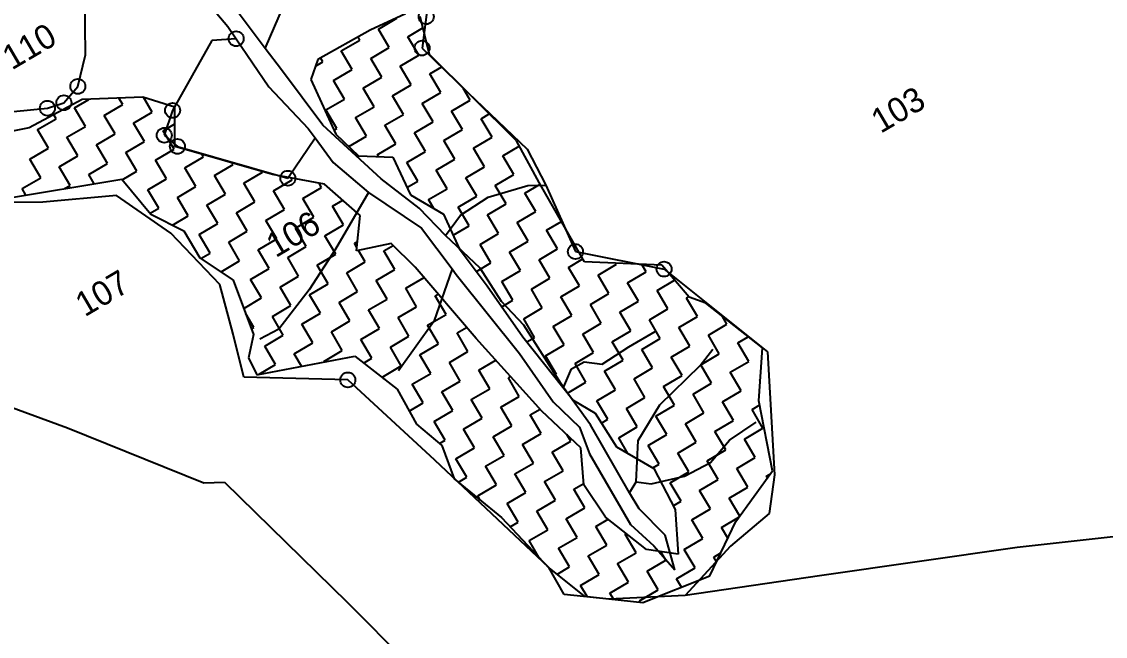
# Model space of a CAD drawing. Header units: metres. Extents: x 323072 to 326760, y 1835335 to 1837601.
# Drawn here: x 325414 to 326233, y 1836042 to 1836507 of the extents above; entities that cross this region are included whole.
import ezdxf

# ---------------------------------------------------------------- set-up
doc = ezdxf.new("R2010")
doc.units = ezdxf.units.M
doc.header["$LTSCALE"] = 0.3
for name, color, linetype in [('LINE_WATER', 4, 'Continuous'), ('POLY_HATCH', 12, 'Continuous'), ('POLY_PARCEL', 6, 'Continuous'), ('POLY_WATER', 4, 'Continuous'), ('SYM_STONE', 1, 'Continuous'), ('TEXT_PARCEL', 7, 'Continuous')]:
    doc.layers.add(name, color=color, linetype=linetype)
doc.styles.add('TEXT_MAP', font='')
doc.styles.get('TEXT_MAP').set_extended_font_data('Kruti Dev 050')

msp = doc.modelspace()

# ---------------------------------------------------------------- linework, layer by layer
at = {"layer": 'LINE_WATER'}
for p, q in [((325676.11, 1836377.53), (325651.19, 1836334.63)), ((325766.76, 1836373.97), (325796.62, 1836382.77)), ((325796.62, 1836382.77), (325810.27, 1836383.05)), ((325745.75, 1836360.4), (325766.76, 1836373.97)), ((325734.44, 1836345.12), (325745.75, 1836360.4)), ((325651.19, 1836334.63), (325631.25, 1836303.91)), ((325739.45, 1836319.71), (325725.62, 1836279.95)), ((325631.25, 1836303.91), (325608.43, 1836274.24)), ((325725.62, 1836279.95), (325698.96, 1836242.78)), ((325608.43, 1836274.24), (325594.16, 1836266.6)), ((325873.04, 1836260.84), (325893.03, 1836272.35)), ((325852.96, 1836247.78), (325873.04, 1836260.84)), ((325926.92, 1836246.72), (325936.42, 1836259.06)), ((325823.57, 1836230.13), (325829.72, 1836244.36)), ((325829.72, 1836244.36), (325839.23, 1836249.45)), ((325839.23, 1836249.45), (325852.96, 1836247.78)), ((325896.56, 1836217.12), (325926.92, 1836246.72)), ((325880.12, 1836190.21), (325896.56, 1836217.12)), ((325949.1, 1836190.3), (325969.33, 1836203.95)), ((325878.58, 1836158.82), (325880.12, 1836190.21)), ((325934.67, 1836173.57), (325949.1, 1836190.3)), ((325914.99, 1836163.25), (325934.67, 1836173.57)), ((325889.87, 1836157.47), (325914.99, 1836163.25)), ((325873.41, 1836150.49), (325878.58, 1836158.82)), ((325878.58, 1836158.82), (325889.87, 1836157.47))]:
    msp.add_line(p, q, dxfattribs=at)
at = {"layer": 'POLY_HATCH'}
for p, q in [((325704.06, 1836512.58), (325677.41, 1836500.19)), ((325722.23, 1836481.69), (325715.21, 1836510.38)), ((325677.41, 1836500.19), (325637.88, 1836478.04)), ((325787.99, 1836416.42), (325722.23, 1836481.69)), ((325637.88, 1836478.04), (325632.57, 1836462.87)), ((325632.57, 1836462.87), (325651.45, 1836421.46)), ((325505.74, 1836449.55), (325459.76, 1836447.68)), ((325529.94, 1836441.91), (325505.74, 1836449.55)), ((325459.76, 1836447.68), (325419.76, 1836426.34)), ((325529.83, 1836412.3), (325529.94, 1836441.91)), ((325419.76, 1836426.34), (325388.47, 1836419.97)), ((325651.45, 1836421.46), (325668.62, 1836405.3)), ((325805.34, 1836385.05), (325787.99, 1836416.42)), ((325603.6, 1836391.13), (325529.83, 1836412.3)), ((325668.62, 1836405.3), (325694.5, 1836404.11)), ((325694.5, 1836404.11), (325707.84, 1836375.85)), ((325398.88, 1836372.48), (325489.64, 1836387.57)), ((325489.64, 1836387.57), (325511.73, 1836361.17)), ((325643.02, 1836383.68), (325603.6, 1836391.13)), ((325669.99, 1836360.15), (325643.02, 1836383.68)), ((325839.43, 1836325.23), (325805.34, 1836385.05)), ((325707.84, 1836375.85), (325732.95, 1836361.07)), ((325511.73, 1836361.17), (325536.7, 1836348.5)), ((325667.16, 1836333.32), (325669.99, 1836360.15)), ((325732.95, 1836361.07), (325744.85, 1836335.25)), ((325536.7, 1836348.5), (325548.65, 1836328.18)), ((325693.42, 1836338.92), (325667.16, 1836333.32)), ((325711.55, 1836321.14), (325693.42, 1836338.92)), ((325744.85, 1836335.25), (325765.8, 1836307.09)), ((325548.65, 1836328.18), (325573.91, 1836311.3)), ((325757.51, 1836267.2), (325711.55, 1836321.14)), ((325897.99, 1836322.47), (325839.43, 1836325.23)), ((325918.65, 1836298.51), (325897.99, 1836322.47)), ((325573.91, 1836311.3), (325589.39, 1836270.08)), ((325765.8, 1836307.09), (325792.96, 1836268.35)), ((325931.23, 1836293.87), (325918.65, 1836298.51)), ((325974.13, 1836260.02), (325931.23, 1836293.87)), ((325589.39, 1836270.08), (325585.51, 1836252.48)), ((325807.34, 1836212.26), (325757.51, 1836267.2)), ((325792.96, 1836268.35), (325830.88, 1836220.63)), ((325585.51, 1836252.48), (325591.87, 1836239.81)), ((325591.87, 1836239.81), (325665.79, 1836253.74)), ((325665.79, 1836253.74), (325697.93, 1836228.88)), ((325971.34, 1836220.09), (325974.13, 1836260.02)), ((325697.93, 1836228.88), (325712.42, 1836202.38)), ((325830.88, 1836220.63), (325847.62, 1836210.78)), ((325981.7, 1836167.1), (325971.34, 1836220.09)), ((325836.7, 1836184.67), (325807.34, 1836212.26)), ((325847.62, 1836210.78), (325863.73, 1836185.25)), ((325712.42, 1836202.38), (325731.69, 1836186.37)), ((325731.69, 1836186.37), (325741.01, 1836161.21)), ((325839.04, 1836156.5), (325836.7, 1836184.67)), ((325863.73, 1836185.25), (325891.9, 1836168.99)), ((325891.9, 1836168.99), (325907.97, 1836137.96)), ((325953.84, 1836128.83), (325981.7, 1836167.1)), ((325741.01, 1836161.21), (325776.83, 1836131.95)), ((325855.48, 1836132.25), (325839.04, 1836156.5)), ((325907.97, 1836137.96), (325910.25, 1836104.29)), ((325776.83, 1836131.95), (325812.41, 1836093.79)), ((325886.33, 1836107.72), (325855.48, 1836132.25)), ((325934.21, 1836087.74), (325953.84, 1836128.83)), ((325910.25, 1836104.29), (325886.33, 1836107.72)), ((325812.41, 1836093.79), (325839.24, 1836072.37)), ((325883.54, 1836067.79), (325934.21, 1836087.74)), ((325839.24, 1836072.37), (325883.54, 1836067.79))]:
    msp.add_line(p, q, dxfattribs=at)
at = {"layer": 'POLY_HATCH', "linetype": 'Continuous'}
for p, q in [((325683.69, 1836500.99), (325697.74, 1836509.24)), ((325691.95, 1836486.94), (325683.69, 1836500.99)), ((325705.99, 1836495.2), (325717.3, 1836501.85)), ((325655.61, 1836484.47), (325669.65, 1836492.73)), ((325669.65, 1836492.73), (325668.28, 1836495.07)), ((325714.25, 1836481.16), (325705.99, 1836495.2)), ((325663.87, 1836470.43), (325655.61, 1836484.47)), ((325677.91, 1836478.69), (325691.95, 1836486.94)), ((325636.12, 1836473.01), (325641.57, 1836476.21)), ((325641.57, 1836476.21), (325639.85, 1836479.14)), ((325686.17, 1836464.64), (325677.91, 1836478.69)), ((325700.21, 1836472.9), (325714.25, 1836481.16)), ((325649.83, 1836462.17), (325663.87, 1836470.43)), ((325708.47, 1836458.86), (325700.21, 1836472.9)), ((325722.51, 1836467.12), (325731.55, 1836472.44)), ((325730.77, 1836453.08), (325722.51, 1836467.12)), ((325658.09, 1836448.13), (325649.83, 1836462.17)), ((325672.13, 1836456.39), (325686.17, 1836464.64)), ((325694.43, 1836450.6), (325708.47, 1836458.86)), ((325490.42, 1836444.01), (325487.59, 1836448.81)), ((325512.72, 1836438.23), (325506.13, 1836449.43)), ((325680.39, 1836442.34), (325672.13, 1836456.39)), ((325702.69, 1836436.56), (325694.43, 1836450.6)), ((325716.73, 1836444.82), (325730.77, 1836453.08)), ((325753.07, 1836447.29), (325747.72, 1836456.38)), ((325454.07, 1836441.53), (325464.87, 1836447.89)), ((325462.33, 1836427.49), (325454.07, 1836441.53)), ((325476.38, 1836435.75), (325490.42, 1836444.01)), ((325529.94, 1836441.08), (325529.34, 1836442.1)), ((325644.04, 1836439.87), (325658.09, 1836448.13)), ((325666.34, 1836434.08), (325680.39, 1836442.34)), ((325724.99, 1836430.78), (325716.73, 1836444.82)), ((325739.03, 1836439.03), (325753.07, 1836447.29)), ((325425.99, 1836425.02), (325440.03, 1836433.28)), ((325440.03, 1836433.28), (325438.3, 1836436.23)), ((325484.63, 1836421.71), (325476.38, 1836435.75)), ((325498.68, 1836429.97), (325512.72, 1836438.23)), ((325652.3, 1836425.83), (325644.04, 1836439.87)), ((325674.6, 1836420.04), (325666.34, 1836434.08)), ((325688.64, 1836428.3), (325702.69, 1836436.56)), ((325747.29, 1836424.99), (325739.03, 1836439.03)), ((325761.33, 1836433.25), (325767.42, 1836436.83)), ((325769.59, 1836419.21), (325761.33, 1836433.25)), ((325434.25, 1836410.98), (325425.99, 1836425.02)), ((325448.29, 1836419.23), (325462.33, 1836427.49)), ((325506.93, 1836415.93), (325498.68, 1836429.97)), ((325520.98, 1836424.18), (325529.9, 1836429.43)), ((325529.23, 1836410.14), (325520.98, 1836424.18)), ((325650.06, 1836424.51), (325652.3, 1836425.83)), ((325696.9, 1836414.26), (325688.64, 1836428.3)), ((325710.95, 1836422.52), (325724.99, 1836430.78)), ((325733.25, 1836416.73), (325747.29, 1836424.99)), ((325456.55, 1836405.19), (325448.29, 1836419.23)), ((325470.59, 1836413.45), (325484.63, 1836421.71)), ((325492.89, 1836407.67), (325506.93, 1836415.93)), ((325661.28, 1836412.21), (325674.6, 1836420.04)), ((325719.2, 1836408.48), (325710.95, 1836422.52)), ((325741.5, 1836402.69), (325733.25, 1836416.73)), ((325755.55, 1836410.95), (325769.59, 1836419.21)), ((325420.21, 1836402.72), (325434.25, 1836410.98)), ((325478.85, 1836399.41), (325470.59, 1836413.45)), ((325515.19, 1836401.88), (325529.23, 1836410.14)), ((325682.86, 1836406), (325696.9, 1836414.26)), ((325705.16, 1836400.22), (325719.2, 1836408.48)), ((325763.8, 1836396.91), (325755.55, 1836410.95)), ((325777.85, 1836405.17), (325790.19, 1836412.43)), ((325428.47, 1836388.68), (325420.21, 1836402.72)), ((325442.51, 1836396.93), (325456.55, 1836405.19)), ((325501.15, 1836393.63), (325492.89, 1836407.67)), ((325523.45, 1836387.84), (325515.19, 1836401.88)), ((325537.49, 1836396.1), (325551.53, 1836404.36)), ((325551.53, 1836404.36), (325550.32, 1836406.42)), ((325573.83, 1836398.58), (325573.06, 1836399.89)), ((325683.68, 1836404.61), (325682.86, 1836406)), ((325713.42, 1836386.18), (325705.16, 1836400.22)), ((325727.46, 1836394.43), (325741.5, 1836402.69)), ((325786.1, 1836391.13), (325777.85, 1836405.17)), ((325450.77, 1836382.89), (325442.51, 1836396.93)), ((325464.81, 1836391.15), (325478.85, 1836399.41)), ((325490.04, 1836387.09), (325501.15, 1836393.63)), ((325545.75, 1836382.06), (325537.49, 1836396.1)), ((325559.79, 1836390.32), (325573.83, 1836398.58)), ((325582.09, 1836384.53), (325596.14, 1836392.79)), ((325596.14, 1836392.79), (325595.8, 1836393.37)), ((325735.72, 1836380.39), (325727.46, 1836394.43)), ((325749.76, 1836388.65), (325763.8, 1836396.91)), ((325414.42, 1836380.42), (325428.47, 1836388.68)), ((325468.94, 1836384.13), (325464.81, 1836391.15)), ((325509.41, 1836379.58), (325523.45, 1836387.84)), ((325568.05, 1836376.28), (325559.79, 1836390.32)), ((325590.35, 1836370.49), (325582.09, 1836384.53)), ((325604.39, 1836378.75), (325618.44, 1836387.01)), ((325618.44, 1836387.01), (325617.56, 1836388.49)), ((325640.74, 1836381.23), (325638.83, 1836384.47)), ((325705.24, 1836381.36), (325713.42, 1836386.18)), ((325758.02, 1836374.61), (325749.76, 1836388.65)), ((325772.06, 1836382.87), (325786.1, 1836391.13)), ((325794.36, 1836377.08), (325805.99, 1836383.92)), ((325417.29, 1836375.54), (325414.42, 1836380.42)), ((325446.53, 1836380.4), (325450.77, 1836382.89)), ((325517.67, 1836365.54), (325509.41, 1836379.58)), ((325531.71, 1836373.8), (325545.75, 1836382.06)), ((325554.01, 1836368.02), (325568.05, 1836376.28)), ((325612.65, 1836364.71), (325604.39, 1836378.75)), ((325626.69, 1836372.97), (325640.74, 1836381.23)), ((325721.68, 1836372.13), (325735.72, 1836380.39)), ((325780.32, 1836368.83), (325772.06, 1836382.87)), ((325802.62, 1836363.04), (325794.36, 1836377.08)), ((325539.97, 1836359.76), (325531.71, 1836373.8)), ((325562.27, 1836353.98), (325554.01, 1836368.02)), ((325576.31, 1836362.23), (325590.35, 1836370.49)), ((325634.95, 1836358.93), (325626.69, 1836372.97)), ((325648.99, 1836367.18), (325656.72, 1836371.73)), ((325657.25, 1836353.14), (325648.99, 1836367.18)), ((325725.66, 1836365.36), (325721.68, 1836372.13)), ((325743.98, 1836366.35), (325758.02, 1836374.61)), ((325766.28, 1836360.57), (325780.32, 1836368.83)), ((325511.24, 1836361.76), (325517.67, 1836365.54)), ((325528.18, 1836352.83), (325539.97, 1836359.76)), ((325584.57, 1836348.19), (325576.31, 1836362.23)), ((325598.61, 1836356.45), (325612.65, 1836364.71)), ((325620.91, 1836350.67), (325634.95, 1836358.93)), ((325752.24, 1836352.31), (325743.98, 1836366.35)), ((325774.54, 1836346.53), (325766.28, 1836360.57)), ((325788.58, 1836354.78), (325802.62, 1836363.04)), ((325548.23, 1836345.72), (325562.27, 1836353.98)), ((325606.87, 1836342.41), (325598.61, 1836356.45)), ((325629.17, 1836336.62), (325620.91, 1836350.67)), ((325643.21, 1836344.88), (325657.25, 1836353.14)), ((325740.24, 1836345.25), (325752.24, 1836352.31)), ((325796.84, 1836340.74), (325788.58, 1836354.78)), ((325810.88, 1836349), (325822.12, 1836355.61)), ((325556.48, 1836331.67), (325548.23, 1836345.72)), ((325570.53, 1836339.93), (325584.57, 1836348.19)), ((325592.83, 1836334.15), (325606.87, 1836342.41)), ((325651.47, 1836330.84), (325643.21, 1836344.88)), ((325760.5, 1836338.27), (325774.54, 1836346.53)), ((325819.14, 1836334.96), (325810.88, 1836349)), ((325578.79, 1836325.89), (325570.53, 1836339.93)), ((325601.09, 1836320.11), (325592.83, 1836334.15)), ((325615.13, 1836328.37), (325629.17, 1836336.62)), ((325665.51, 1836339.1), (325667.92, 1836340.52)), ((325667.42, 1836335.85), (325665.51, 1836339.1)), ((325687.81, 1836333.32), (325694.89, 1836337.48)), ((325768.75, 1836324.23), (325760.5, 1836338.27)), ((325782.8, 1836332.48), (325796.84, 1836340.74)), ((325805.1, 1836326.7), (325819.14, 1836334.96)), ((325549.54, 1836327.59), (325556.48, 1836331.67)), ((325564.74, 1836317.63), (325578.79, 1836325.89)), ((325623.39, 1836314.32), (325615.13, 1836328.37)), ((325637.43, 1836322.58), (325651.47, 1836330.84)), ((325673.77, 1836325.06), (325668.71, 1836333.65)), ((325696.07, 1836319.27), (325687.81, 1836333.32)), ((325791.05, 1836318.44), (325782.8, 1836332.48)), ((325813.36, 1836312.66), (325805.1, 1836326.7)), ((325827.4, 1836320.92), (325838.25, 1836327.3)), ((325564.94, 1836317.29), (325564.74, 1836317.63)), ((325587.04, 1836311.85), (325601.09, 1836320.11)), ((325645.69, 1836308.54), (325637.43, 1836322.58)), ((325659.73, 1836316.8), (325673.77, 1836325.06)), ((325682.03, 1836311.02), (325696.07, 1836319.27)), ((325757.83, 1836317.8), (325768.75, 1836324.23)), ((325777.01, 1836310.18), (325791.05, 1836318.44)), ((325835.66, 1836306.87), (325827.4, 1836320.92)), ((325849.7, 1836315.13), (325863.74, 1836323.39)), ((325863.74, 1836323.39), (325863.32, 1836324.1)), ((325872, 1836309.35), (325886.04, 1836317.61)), ((325886.04, 1836317.61), (325882.76, 1836323.18)), ((325595.3, 1836297.81), (325587.04, 1836311.85)), ((325609.34, 1836306.07), (325623.39, 1836314.32)), ((325667.99, 1836302.76), (325659.73, 1836316.8)), ((325690.29, 1836296.97), (325682.03, 1836311.02)), ((325704.33, 1836305.23), (325718.17, 1836313.37)), ((325785.27, 1836296.14), (325777.01, 1836310.18)), ((325799.31, 1836304.4), (325813.36, 1836312.66)), ((325857.96, 1836301.09), (325849.7, 1836315.13)), ((325894.3, 1836303.57), (325907.56, 1836311.37)), ((325617.6, 1836292.02), (325609.34, 1836306.07)), ((325631.64, 1836300.28), (325645.69, 1836308.54)), ((325653.94, 1836294.5), (325667.99, 1836302.76)), ((325712.59, 1836291.19), (325704.33, 1836305.23)), ((325807.57, 1836290.36), (325799.31, 1836304.4)), ((325821.61, 1836298.62), (325835.66, 1836306.87)), ((325880.26, 1836295.31), (325872, 1836309.35)), ((325902.56, 1836289.52), (325894.3, 1836303.57)), ((325581.93, 1836289.94), (325595.3, 1836297.81)), ((325639.9, 1836286.24), (325631.64, 1836300.28)), ((325662.2, 1836280.46), (325653.94, 1836294.5)), ((325676.24, 1836288.72), (325690.29, 1836296.97)), ((325726.63, 1836299.45), (325728.89, 1836300.78)), ((325734.89, 1836285.41), (325726.63, 1836299.45)), ((325776.92, 1836291.23), (325785.27, 1836296.14)), ((325829.87, 1836284.57), (325821.61, 1836298.62)), ((325843.91, 1836292.83), (325857.96, 1836301.09)), ((325866.21, 1836287.05), (325880.26, 1836295.31)), ((325916.6, 1836297.78), (325918.37, 1836298.83)), ((325924.86, 1836283.74), (325916.6, 1836297.78)), ((325589.52, 1836275.51), (325583.53, 1836285.7)), ((325603.56, 1836283.77), (325617.6, 1836292.02)), ((325625.86, 1836277.98), (325639.9, 1836286.24)), ((325684.5, 1836274.67), (325676.24, 1836288.72)), ((325698.55, 1836282.93), (325712.59, 1836291.19)), ((325720.85, 1836277.15), (325734.89, 1836285.41)), ((325793.53, 1836282.1), (325807.57, 1836290.36)), ((325852.17, 1836278.79), (325843.91, 1836292.83)), ((325874.47, 1836273.01), (325866.21, 1836287.05)), ((325888.51, 1836281.27), (325902.56, 1836289.52)), ((325611.82, 1836269.72), (325603.56, 1836283.77)), ((325634.12, 1836263.94), (325625.86, 1836277.98)), ((325648.16, 1836272.2), (325662.2, 1836280.46)), ((325706.8, 1836268.89), (325698.55, 1836282.93)), ((325729.1, 1836263.11), (325720.85, 1836277.15)), ((325801.79, 1836268.06), (325793.53, 1836282.1)), ((325815.83, 1836276.32), (325829.87, 1836284.57)), ((325838.13, 1836270.53), (325852.17, 1836278.79)), ((325896.77, 1836267.22), (325888.51, 1836281.27)), ((325910.81, 1836275.48), (325924.86, 1836283.74)), ((325933.12, 1836269.7), (325947.16, 1836277.96)), ((325947.16, 1836277.96), (325943.49, 1836284.2)), ((325587.75, 1836274.46), (325589.52, 1836275.51)), ((325597.78, 1836261.47), (325611.82, 1836269.72)), ((325656.42, 1836258.16), (325648.16, 1836272.2)), ((325670.46, 1836266.42), (325684.5, 1836274.67)), ((325692.76, 1836260.63), (325706.8, 1836268.89)), ((325743.15, 1836271.37), (325750.35, 1836275.6)), ((325751.4, 1836257.32), (325743.15, 1836271.37)), ((325824.09, 1836262.27), (325815.83, 1836276.32)), ((325846.39, 1836256.49), (325838.13, 1836270.53)), ((325860.43, 1836264.75), (325874.47, 1836273.01)), ((325919.07, 1836261.44), (325910.81, 1836275.48)), ((325941.37, 1836255.66), (325933.12, 1836269.7)), ((325955.42, 1836263.92), (325963.31, 1836268.56)), ((325606.04, 1836247.42), (325597.78, 1836261.47)), ((325620.08, 1836255.68), (325634.12, 1836263.94)), ((325678.72, 1836252.37), (325670.46, 1836266.42)), ((325701.02, 1836246.59), (325692.76, 1836260.63)), ((325715.06, 1836254.85), (325729.1, 1836263.11)), ((325795.93, 1836264.61), (325801.79, 1836268.06)), ((325810.05, 1836254.02), (325824.09, 1836262.27)), ((325868.69, 1836250.71), (325860.43, 1836264.75)), ((325882.73, 1836258.97), (325896.77, 1836267.22)), ((325905.03, 1836253.18), (325919.07, 1836261.44)), ((325963.67, 1836249.87), (325955.42, 1836263.92)), ((325625.67, 1836246.18), (325620.08, 1836255.68)), ((325642.38, 1836249.9), (325656.42, 1836258.16)), ((325672.38, 1836248.64), (325678.72, 1836252.37)), ((325723.32, 1836240.81), (325715.06, 1836254.85)), ((325737.36, 1836249.07), (325751.4, 1836257.32)), ((325818.31, 1836239.97), (325810.05, 1836254.02)), ((325832.35, 1836248.23), (325846.39, 1836256.49)), ((325890.99, 1836244.92), (325882.73, 1836258.97)), ((325913.29, 1836239.14), (325905.03, 1836253.18)), ((325927.33, 1836247.4), (325941.37, 1836255.66)), ((325593.66, 1836240.14), (325606.04, 1836247.42)), ((325642.68, 1836249.38), (325642.38, 1836249.9)), ((325686.98, 1836238.33), (325701.02, 1836246.59)), ((325745.62, 1836235.02), (325737.36, 1836249.07)), ((325759.66, 1836243.28), (325772.4, 1836250.77)), ((325840.61, 1836234.19), (325832.35, 1836248.23)), ((325854.65, 1836242.45), (325868.69, 1836250.71)), ((325876.95, 1836236.67), (325890.99, 1836244.92)), ((325935.59, 1836233.36), (325927.33, 1836247.4)), ((325949.63, 1836241.62), (325963.67, 1836249.87)), ((325688.04, 1836236.53), (325686.98, 1836238.33)), ((325709.28, 1836232.55), (325723.32, 1836240.81)), ((325767.92, 1836229.24), (325759.66, 1836243.28)), ((325781.96, 1836237.5), (325783.58, 1836238.45)), ((325790.22, 1836223.46), (325781.96, 1836237.5)), ((325816.4, 1836238.85), (325818.31, 1836239.97)), ((325862.91, 1836228.41), (325854.65, 1836242.45)), ((325885.21, 1836222.62), (325876.95, 1836236.67)), ((325899.25, 1836230.88), (325913.29, 1836239.14)), ((325957.89, 1836227.57), (325949.63, 1836241.62)), ((325971.93, 1836235.83), (325972.46, 1836236.14)), ((325972.39, 1836235.06), (325971.93, 1836235.83)), ((325717.54, 1836218.51), (325709.28, 1836232.55)), ((325731.58, 1836226.77), (325745.62, 1836235.02)), ((325753.88, 1836220.98), (325767.92, 1836229.24)), ((325826.63, 1836225.97), (325840.61, 1836234.19)), ((325848.86, 1836220.15), (325862.91, 1836228.41)), ((325907.51, 1836216.84), (325899.25, 1836230.88)), ((325921.55, 1836225.1), (325935.59, 1836233.36)), ((325943.85, 1836219.32), (325957.89, 1836227.57)), ((325739.84, 1836212.72), (325731.58, 1836226.77)), ((325762.14, 1836206.94), (325753.88, 1836220.98)), ((325776.18, 1836215.2), (325790.22, 1836223.46)), ((325857.12, 1836206.11), (325848.86, 1836220.15)), ((325871.16, 1836214.37), (325885.21, 1836222.62)), ((325929.81, 1836211.06), (325921.55, 1836225.1)), ((325952.11, 1836205.27), (325943.85, 1836219.32)), ((325706.99, 1836212.3), (325717.54, 1836218.51)), ((325725.8, 1836204.46), (325739.84, 1836212.72)), ((325784.44, 1836201.16), (325776.18, 1836215.2)), ((325798.48, 1836209.42), (325805.94, 1836213.8)), ((325879.42, 1836200.32), (325871.16, 1836214.37)), ((325893.46, 1836208.58), (325907.51, 1836216.84)), ((325966.15, 1836213.53), (325971.95, 1836216.95)), ((325974.41, 1836199.49), (325966.15, 1836213.53)), ((325734.05, 1836190.42), (325725.8, 1836204.46)), ((325748.1, 1836198.68), (325762.14, 1836206.94)), ((325806.74, 1836195.37), (325798.48, 1836209.42)), ((325852.34, 1836203.3), (325857.12, 1836206.11)), ((325901.72, 1836194.54), (325893.46, 1836208.58)), ((325915.76, 1836202.8), (325929.81, 1836211.06)), ((325938.07, 1836197.02), (325952.11, 1836205.27)), ((325756.35, 1836184.64), (325748.1, 1836198.68)), ((325770.4, 1836192.9), (325784.44, 1836201.16)), ((325792.7, 1836187.11), (325806.74, 1836195.37)), ((325865.38, 1836192.07), (325879.42, 1836200.32)), ((325924.02, 1836188.76), (325915.76, 1836202.8)), ((325946.32, 1836182.97), (325938.07, 1836197.02)), ((325960.37, 1836191.23), (325974.41, 1836199.49)), ((325729.81, 1836187.93), (325734.05, 1836190.42)), ((325778.65, 1836178.86), (325770.4, 1836192.9)), ((325800.96, 1836173.07), (325792.7, 1836187.11)), ((325815, 1836181.33), (325829.04, 1836189.59)), ((325829.04, 1836189.59), (325826.05, 1836194.68)), ((325872.3, 1836180.3), (325865.38, 1836192.07)), ((325887.68, 1836186.28), (325901.72, 1836194.54)), ((325909.98, 1836180.5), (325924.02, 1836188.76)), ((325968.62, 1836177.19), (325960.37, 1836191.23)), ((325742.31, 1836176.38), (325756.35, 1836184.64)), ((325764.61, 1836170.6), (325778.65, 1836178.86)), ((325823.26, 1836167.29), (325815, 1836181.33)), ((325895.94, 1836172.24), (325887.68, 1836186.28)), ((325918.24, 1836166.46), (325909.98, 1836180.5)), ((325932.28, 1836174.71), (325946.32, 1836182.97)), ((325750.57, 1836162.34), (325742.31, 1836176.38)), ((325772.87, 1836156.56), (325764.61, 1836170.6)), ((325786.91, 1836164.81), (325800.96, 1836173.07)), ((325837.3, 1836175.55), (325837.45, 1836175.64)), ((325837.48, 1836175.23), (325837.3, 1836175.55)), ((325891.15, 1836169.42), (325895.94, 1836172.24)), ((325940.54, 1836160.67), (325932.28, 1836174.71)), ((325954.58, 1836168.93), (325968.62, 1836177.19)), ((325744.21, 1836158.6), (325750.57, 1836162.34)), ((325795.17, 1836150.77), (325786.91, 1836164.81)), ((325809.21, 1836159.03), (325823.26, 1836167.29)), ((325904.2, 1836158.2), (325918.24, 1836166.46)), ((325962.84, 1836154.89), (325954.58, 1836168.93)), ((325976.88, 1836163.15), (325980.28, 1836165.15)), ((325977.75, 1836161.67), (325976.88, 1836163.15)), ((325758.83, 1836148.3), (325772.87, 1836156.56)), ((325817.47, 1836144.99), (325809.21, 1836159.03)), ((325831.51, 1836153.25), (325838.94, 1836157.62)), ((325912.46, 1836144.16), (325904.2, 1836158.2)), ((325926.5, 1836152.41), (325940.54, 1836160.67)), ((325948.8, 1836146.63), (325962.84, 1836154.89)), ((325760.69, 1836145.14), (325758.83, 1836148.3)), ((325781.13, 1836142.51), (325795.17, 1836150.77)), ((325839.77, 1836139.21), (325831.51, 1836153.25)), ((325934.76, 1836138.37), (325926.5, 1836152.41)), ((325956.84, 1836132.95), (325948.8, 1836146.63)), ((325789.39, 1836128.47), (325781.13, 1836142.51)), ((325803.43, 1836136.73), (325817.47, 1836144.99)), ((325825.73, 1836130.95), (325839.77, 1836139.21)), ((325906.55, 1836140.68), (325912.46, 1836144.16)), ((325920.72, 1836130.11), (325934.76, 1836138.37)), ((325811.69, 1836122.69), (325803.43, 1836136.73)), ((325833.99, 1836116.91), (325825.73, 1836130.95)), ((325848.03, 1836125.16), (325857.44, 1836130.7)), ((325928.97, 1836116.07), (325920.72, 1836130.11)), ((325943.02, 1836124.33), (325956.22, 1836132.1)), ((325783.37, 1836124.93), (325789.39, 1836128.47)), ((325797.65, 1836114.43), (325811.69, 1836122.69)), ((325856.29, 1836111.12), (325848.03, 1836125.16)), ((325947.8, 1836116.19), (325943.02, 1836124.33)), ((325805.3, 1836101.42), (325797.65, 1836114.43)), ((325819.95, 1836108.65), (325833.99, 1836116.91)), ((325870.33, 1836119.38), (325871.1, 1836119.83)), ((325878.59, 1836105.34), (325870.33, 1836119.38)), ((325914.93, 1836107.81), (325928.97, 1836116.07)), ((325828.21, 1836094.61), (325819.95, 1836108.65)), ((325842.25, 1836102.86), (325856.29, 1836111.12)), ((325864.55, 1836097.08), (325878.59, 1836105.34)), ((325900.89, 1836099.56), (325896.99, 1836106.19)), ((325923.19, 1836093.77), (325914.93, 1836107.81)), ((325937.23, 1836102.03), (325942.53, 1836105.15)), ((325850.51, 1836088.82), (325842.25, 1836102.86)), ((325872.81, 1836083.04), (325864.55, 1836097.08)), ((325886.85, 1836091.3), (325900.89, 1836099.56)), ((325939.33, 1836098.46), (325937.23, 1836102.03)), ((325818.53, 1836088.91), (325828.21, 1836094.61)), ((325836.46, 1836080.56), (325850.51, 1836088.82)), ((325895.11, 1836077.26), (325886.85, 1836091.3)), ((325909.15, 1836085.51), (325923.19, 1836093.77)), ((325841.41, 1836072.15), (325836.46, 1836080.56)), ((325858.76, 1836074.78), (325872.81, 1836083.04)), ((325912.8, 1836079.31), (325909.15, 1836085.51)), ((325861.54, 1836070.07), (325858.76, 1836074.78)), ((325881.06, 1836069), (325895.11, 1836077.26)), ((325881.66, 1836067.98), (325881.06, 1836069))]:
    msp.add_line(p, q, dxfattribs=at)
at = {"layer": 'POLY_PARCEL'}
for p, q in [((325722.71, 1836531.92), (325716.66, 1836486.67)), ((325462.26, 1836481.4), (325461.65, 1836529.18)), ((325598.19, 1836486.37), (325615.18, 1836526.05)), ((325557.91, 1836492.4), (325528.16, 1836439.48)), ((325576.16, 1836493.67), (325557.91, 1836492.4)), ((325716.66, 1836486.67), (325751.44, 1836452.83)), ((325456.5, 1836457.65), (325462.26, 1836481.4)), ((325445.96, 1836445.31), (325456.5, 1836457.65)), ((325751.44, 1836452.83), (325796.17, 1836410.31)), ((325352.46, 1836433.55), (325433.49, 1836441.21)), ((325433.49, 1836441.21), (325445.96, 1836445.31)), ((325528.16, 1836439.48), (325521.83, 1836420.75)), ((325521.83, 1836420.75), (325531.78, 1836412.35)), ((325615.28, 1836388.31), (325635.9, 1836418.73)), ((325531.78, 1836412.35), (325615.28, 1836388.31)), ((325796.17, 1836410.31), (325810.27, 1836383.05)), ((325485.76, 1836375.28), (325430.13, 1836370.28)), ((325526.85, 1836346.7), (325485.76, 1836375.28)), ((325810.27, 1836383.05), (325832.66, 1836332.88)), ((325430.13, 1836370.28), (325370.78, 1836369.64)), ((325563.86, 1836308.02), (325526.85, 1836346.7)), ((325832.66, 1836332.88), (325899.65, 1836319.61)), ((325899.65, 1836319.61), (325977.86, 1836257.03)), ((325573.99, 1836270.47), (325563.86, 1836308.02)), ((325582.01, 1836237.84), (325573.99, 1836270.47)), ((325977.86, 1836257.03), (325983.03, 1836164.09)), ((325660.59, 1836235.93), (325582.01, 1836237.84)), ((325726.32, 1836175.26), (325660.59, 1836235.93)), ((325404.21, 1836216), (325448.66, 1836199.58)), ((325448.66, 1836199.58), (325551.69, 1836158.18)), ((325812.49, 1836094.27), (325726.32, 1836175.26)), ((325983.03, 1836164.09), (325979.13, 1836134.98)), ((325551.69, 1836158.18), (325567.36, 1836158.62)), ((325567.36, 1836158.62), (325660.05, 1836067.93)), ((325979.13, 1836134.98), (325949.94, 1836110.37)), ((326273.03, 1836121.04), (326166.65, 1836109.29)), ((325949.94, 1836110.37), (325915.61, 1836072.91)), ((326166.65, 1836109.29), (326017.01, 1836087.89)), ((325824.15, 1836073.79), (325812.49, 1836094.27)), ((326017.01, 1836087.89), (325915.61, 1836072.91)), ((325858.18, 1836070.32), (325824.15, 1836073.79)), ((325915.61, 1836072.91), (325858.18, 1836070.32)), ((325660.05, 1836067.93), (325771.76, 1835955.94))]:
    msp.add_line(p, q, dxfattribs=at)
at = {"layer": 'POLY_WATER'}
for p, q in [((325547.9, 1836529.19), (325569.84, 1836502.94)), ((325598.19, 1836486.37), (325576.97, 1836514.62)), ((325569.84, 1836502.94), (325576.16, 1836493.67)), ((325576.16, 1836493.67), (325600.84, 1836457.45)), ((325610.42, 1836470.08), (325598.19, 1836486.37)), ((325641.75, 1836428.29), (325610.42, 1836470.08)), ((325600.84, 1836457.45), (325630.72, 1836425.8)), ((325630.72, 1836425.8), (325635.9, 1836418.73)), ((325685.74, 1836387.94), (325641.75, 1836428.29)), ((325635.9, 1836418.73), (325649.55, 1836400.14)), ((325649.55, 1836400.14), (325676.11, 1836377.53)), ((325714.59, 1836365.68), (325685.74, 1836387.94)), ((325676.11, 1836377.53), (325716.3, 1836350.44)), ((325734.44, 1836345.12), (325714.59, 1836365.68)), ((325716.3, 1836350.44), (325739.45, 1836319.71)), ((325760.75, 1836320.36), (325734.44, 1836345.12)), ((325739.45, 1836319.71), (325742.52, 1836315.64)), ((325776.86, 1836295.1), (325760.75, 1836320.36)), ((325742.52, 1836315.64), (325790.25, 1836255.75)), ((325793.62, 1836277.23), (325776.86, 1836295.1)), ((325823.57, 1836230.13), (325793.62, 1836277.23)), ((325790.25, 1836255.75), (325815.71, 1836219.26)), ((325843.94, 1836201.88), (325823.57, 1836230.13)), ((325815.71, 1836219.26), (325835.65, 1836200.25)), ((325835.65, 1836200.25), (325843.3, 1836180.01)), ((325873.41, 1836150.49), (325843.94, 1836201.88)), ((325843.3, 1836180.01), (325874.15, 1836126.69)), ((325880.69, 1836138.54), (325873.41, 1836150.49)), ((325900.4, 1836118.64), (325880.69, 1836138.54)), ((325874.15, 1836126.69), (325891.97, 1836110.43)), ((325907.77, 1836092.49), (325900.4, 1836118.64)), ((325891.97, 1836110.43), (325907.77, 1836092.49))]:
    msp.add_line(p, q, dxfattribs=at)
at = {"layer": 'SYM_STONE'}
for centre in [(325719.83, 1836510.34), (325576.16, 1836493.67), (325716.66, 1836486.67), (325456.5, 1836457.65), (325445.96, 1836445.31), (325433.49, 1836441.21), (325528.16, 1836439.48), (325521.83, 1836420.75), (325531.78, 1836412.35), (325615.28, 1836388.31), (325832.66, 1836332.88), (325899.65, 1836319.61), (325660.59, 1836235.93)]:
    msp.add_circle(centre, 5.66, dxfattribs=at)

# ---------------------------------------------------------------- texts
at = {"layer": 'TEXT_PARCEL', "style": 'TEXT_MAP'}
for s, p in [('110', (325406.6, 1836469.61)), ('103', (326063.35, 1836421.73)), ('106', (325606.05, 1836327.84)), ('107', (325461.76, 1836283.11))]:
    msp.add_text(s, height=18.471, rotation=30.46118, dxfattribs=at).set_placement(p)

doc.saveas('drawing.dxf')
